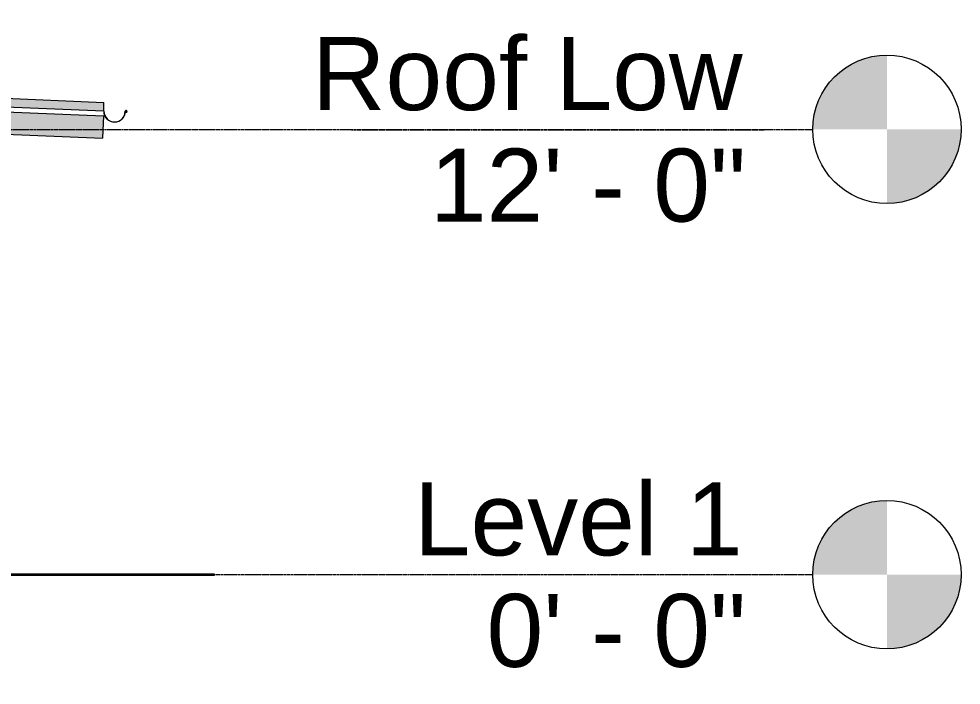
# Model space of a CAD drawing. Header units: inches. Extents: x -54868 to -186, y -265 to 853.
# Drawn here: x -22003.7 to -21699, y -35.7 to 179.7 of the extents above; entities that cross this region are included whole.
import ezdxf

# ---------------------------------------------------------------- set-up
doc = ezdxf.new("R2010")
doc.units = ezdxf.units.IN
doc.header["$MEASUREMENT"] = 0
doc.linetypes.add('Grid Line 1_2_', pattern=[0.875, 0.5, -0.125, 0.125, -0.125])
for name, color, linetype, lineweight in [('A-FLOR-LEVL', 51, 'Continuous', 9), ('A-ROOF', 132, 'Continuous', 9), ('A-ROOF-OTLN', 132, 'Continuous', 9), ('C-TOPO', 7, 'Continuous', 9), ('S-BEAM', 12, 'Continuous', 9)]:
    doc.layers.add(name, color=color, linetype=linetype, lineweight=lineweight)
doc.styles.add('Arial', font='arial.ttf', dxfattribs={"height": 23.60479})

# ---------------------------------------------------------------- blocks, each defined once
blk = doc.blocks.new('Dimension Lumber - 2x8-834900-Section 13')
at = {"layer": 'S-BEAM'}
h = blk.add_hatch(color=256, dxfattribs=at)
h.paths.add_polyline_path([(-21976.68, 141.1), (-21976.38, 148.34), (-22012.35, 149.84), (-22012.65, 142.59), (-22009.55, 142.47)], flags=0)
h.paths.add_polyline_path([(-22173.52, 149.3), (-22173.52, 156.55), (-22189.1, 157.2), (-22189.4, 149.96)], flags=0)
for p, q in [((-22189.4, 149.96), (-22189.1, 157.2)), ((-22189.1, 157.2), (-22173.52, 156.55)), ((-22189.4, 149.96), (-22173.52, 149.3)), ((-22012.34, 149.84), (-21976.38, 148.34)), ((-21976.38, 148.34), (-21976.68, 141.1)), ((-22012.65, 142.59), (-21976.68, 141.1))]:
    blk.add_line(p, q, dxfattribs=at)
blk = doc.blocks.new('Level - Level Head - Circle-15001-Section 13')
at = {"layer": 'A-FLOR-LEVL'}
h = blk.add_hatch(color=256, dxfattribs=at)
edge = h.paths.add_edge_path(flags=0)
edge.add_line((-21722.96, 0), (-21746.96, 0))
edge.add_arc((-21722.96, 0), 24, 90, 180, ccw=False)
edge.add_line((-21722.96, 24), (-21722.96, 0))
h = blk.add_hatch(color=256, dxfattribs=at)
edge = h.paths.add_edge_path(flags=0)
edge.add_line((-21722.96, -24), (-21722.96, 0))
edge.add_line((-21722.96, 0), (-21698.96, 0))
edge.add_arc((-21722.96, 0), 24, 270, 360, ccw=False)
blk.add_circle((-21722.96, 0), 24, dxfattribs=at)

msp = doc.modelspace()

# ---------------------------------------------------------------- hatches: boundary and pattern name
at = {"layer": 'A-ROOF'}
msp.add_hatch(color=256, dxfattribs=at).paths.add_polyline_path([(-21976.26523, 149.83507), (-21976.26523, 152.71256), (-22012.64023, 154.22819), (-22012.64023, 151.35069), (-22009.55451, 151.22212)], flags=0)

# ---------------------------------------------------------------- linework, layer by layer
for p, q in [((-22012.64023, 154.22819), (-21976.26523, 152.71256)), ((-21976.26523, 149.83507), (-21976.26523, 152.71256)), ((-21976.26523, 149.83507), (-22012.64023, 151.35069))]:
    msp.add_line(p, q, dxfattribs=at)
at = {"layer": 'A-ROOF-OTLN'}
for p, q in [((-21976.20273, 149.83507), (-21976.26523, 149.83507)), ((-21969.16485, 149.63812), (-21969.20948, 149.59349))]:
    msp.add_line(p, q, dxfattribs=at)
for centre, radius, start, end in [((-21972.76523, 149.83507), 3.5, 180, 360), ((-21972.76523, 149.83507), 3.4375, 180, 0), ((-21969.02182, 149.83507), 0.3059, 232.1590092, 180), ((-21969.02182, 149.83507), 0.2434, 234.0109671, 180)]:
    msp.add_arc(centre, radius, start, end, dxfattribs=at)
at = {"layer": 'C-TOPO', "lineweight": 35}
msp.add_line((-22059.01523, 0), (-21940.43876, 0), dxfattribs=at)
at = {"layer": 'C-TOPO'}
msp.add_line((-22059.01523, 0), (-21940.43876, 0), dxfattribs=at)

# ---------------------------------------------------------------- block references
at = {"layer": 'A-FLOR-LEVL'}
for p in [(0, 144), (0, 0)]:
    msp.add_blockref('Level - Level Head - Circle-15001-Section 13', p, dxfattribs=at)
at = {"layer": 'S-BEAM'}
msp.add_blockref('Dimension Lumber - 2x8-834900-Section 13', (0, 0), dxfattribs=at)

# ---------------------------------------------------------------- texts
at = {"layer": 'A-FLOR-LEVL', "char_height": 23.60479, "attachment_point": 3, "line_spacing_factor": 0.938532, "style": 'Arial', "bg_fill": 3, "box_fill_scale": 1.25, "bg_fill_color": 0, "bg_fill_transparency": 0}
for s, insert, width in [('Roof Low', (-21769.65942, 173.83731), 165.024), ('Level 1', (-21769.65942, 29.83731), 127.008)]:
    msp.add_mtext(s, dxfattribs=dict(at, insert=insert, width=width))

# ---------------------------------------------------------------- next in the draw order: texts
for s, insert, width in [('12\' - 0"', (-21768.48348, 137.77474), 121.824), ('0\' - 0"', (-21768.48348, -6.22526), 99.936)]:
    msp.add_mtext(s, dxfattribs=dict(at, insert=insert, width=width))

# ---------------------------------------------------------------- next in the draw order: linework, layer by layer
at = {"layer": 'A-FLOR-LEVL', "linetype": 'Grid Line 1_2_'}
for p, q in [((-26557.32365, 144), (-21746.95903, 144)), ((-26557.32365, 0), (-21746.95903, 0))]:
    msp.add_line(p, q, dxfattribs=at)

doc.saveas('drawing.dxf')
